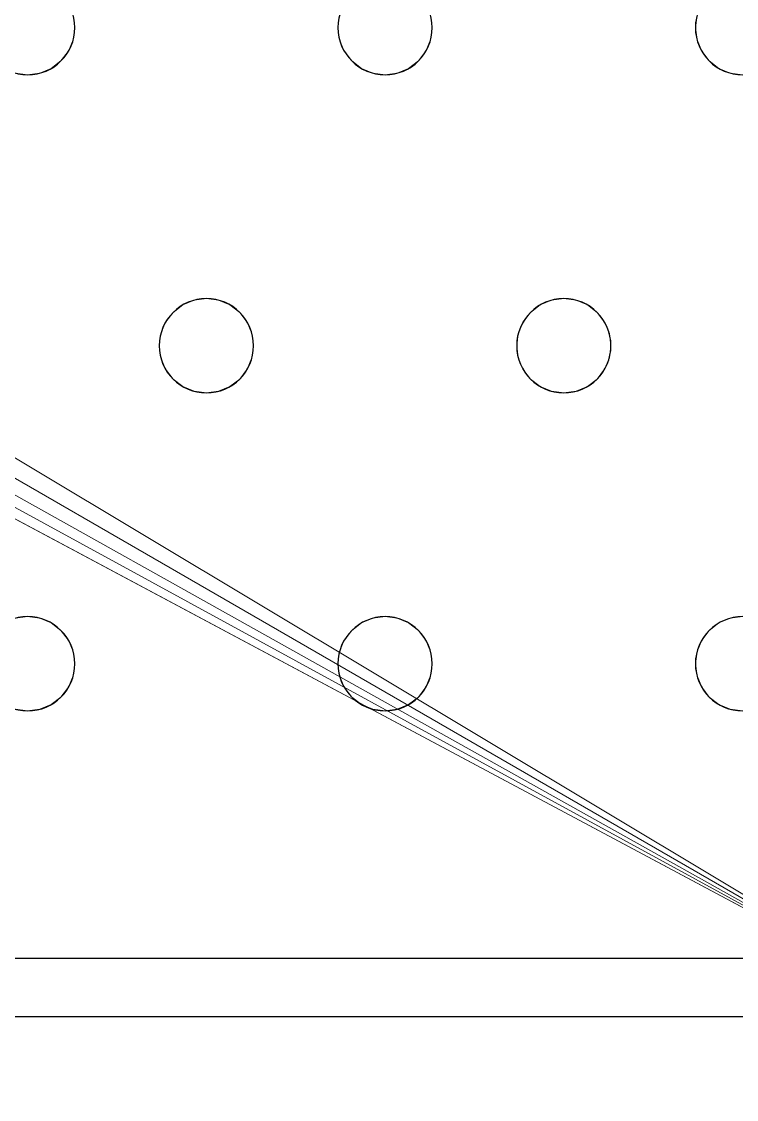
# Model space of a CAD drawing. Header units: millimetres. Extents: x -1 to 1201, y -701 to 1.
# Drawn here: x 998.9 to 1059.6, y -405 to -313.5 of the extents above; entities that cross this region are included whole.
import ezdxf

# ---------------------------------------------------------------- set-up
doc = ezdxf.new("R2010")
doc.units = ezdxf.units.MM
doc.layers.add('IQ_200_3D', color=1, linetype='Continuous')
doc.layers.add('IQ_204_2D', color=7, linetype='Continuous')

msp = doc.modelspace()

# ---------------------------------------------------------------- linework, layer by layer
at = {"layer": 'IQ_200_3D', "lineweight": 18}
for points, invisible_edges in [([(1003.315, -312.965, 890), (1003.451, -314, 890), (1025.921, -312.965, 890), (1026.32, -312, 890)], 10), ([(1056.254, -312.965, 888), (1033.784, -314, 888), (1033.648, -312.965, 888), (1056.653, -312, 888)], 5), ([(1003.451, -314, 890), (1003.315, -315.035, 890), (1025.784, -314, 890), (1025.921, -312.965, 890)], 10), ([(1025.784, -314, 888), (1003.315, -315.035, 888), (1003.451, -314, 888), (1025.921, -312.965, 888)], 5), ([(1025.921, -312.965, 888), (1003.451, -314, 888), (1003.315, -312.965, 888)], 13), ([(1003.451, -314, 890), (1003.315, -312.965, 890), (1003.315, -312.965, 888), (1003.451, -314, 888)], 2), ([(1025.921, -312.965, 890), (1025.784, -314, 890), (1025.784, -314, 888), (1025.921, -312.965, 888)], 8), ([(1056.254, -312.965, 890), (1033.648, -312.965, 890), (1033.784, -314, 890), (1056.118, -314, 890)], 5), ([(1056.118, -314, 888), (1033.648, -315.035, 888), (1033.784, -314, 888), (1056.254, -312.965, 888)], 5), ([(1033.784, -314, 890), (1033.648, -312.965, 890), (1033.648, -312.965, 888), (1033.784, -314, 888)], 2), ([(1056.254, -312.965, 890), (1056.118, -314, 890), (1056.118, -314, 888), (1056.254, -312.965, 888)], 8), ([(1003.315, -315.035, 890), (1002.915, -316, 890), (1025.921, -315.035, 890), (1025.784, -314, 890)], 10), ([(1025.921, -315.035, 888), (1002.915, -316, 888), (1003.315, -315.035, 888), (1025.784, -314, 888)], 5), ([(1003.315, -315.035, 890), (1003.451, -314, 890), (1003.451, -314, 888), (1003.315, -315.035, 888)], 8), ([(1025.784, -314, 890), (1025.921, -315.035, 890), (1025.921, -315.035, 888), (1025.784, -314, 888)], 2), ([(1056.118, -314, 890), (1033.784, -314, 890), (1033.648, -315.035, 890), (1056.254, -315.035, 890)], 5), ([(1056.118, -314, 888), (1056.254, -315.035, 888), (1033.648, -315.035, 888)], 14), ([(1033.648, -315.035, 890), (1033.784, -314, 890), (1033.784, -314, 888), (1033.648, -315.035, 888)], 8), ([(1056.118, -314, 890), (1056.254, -315.035, 890), (1056.254, -315.035, 888), (1056.118, -314, 888)], 2), ([(1025.921, -315.035, 890), (1002.915, -316, 890), (1026.32, -316, 890)], 3), ([(1025.921, -315.035, 888), (1026.32, -316, 888), (1002.915, -316, 888)], 14), ([(1002.915, -316, 890), (1003.315, -315.035, 890), (1003.315, -315.035, 888), (1002.915, -316, 888)], 10), ([(1025.921, -315.035, 890), (1026.32, -316, 890), (1026.32, -316, 888), (1025.921, -315.035, 888)], 10), ([(1056.254, -315.035, 890), (1033.648, -315.035, 890), (1033.248, -316, 890), (1056.653, -316, 890)], 5), ([(1033.248, -316, 888), (1033.648, -315.035, 888), (1056.254, -315.035, 888), (1056.653, -316, 888)], 10), ([(1033.248, -316, 890), (1033.648, -315.035, 890), (1033.648, -315.035, 888), (1033.248, -316, 888)], 10), ([(1056.254, -315.035, 890), (1056.653, -316, 890), (1056.653, -316, 888), (1056.254, -315.035, 888)], 10), ([(1014.618, -337, 890), (1026.32, -316, 890), (1002.915, -316, 890), (1002.279, -316.828, 890)], 11), ([(1002.915, -316, 888), (1026.32, -316, 888), (1014.618, -337, 888), (1002.279, -316.828, 888)], 7), ([(1002.279, -316.828, 890), (1002.915, -316, 890), (1002.915, -316, 888), (1002.279, -316.828, 888)], 10), ([(1014.618, -337, 890), (1026.956, -316.828, 890), (1026.32, -316, 890)], 13), ([(1026.956, -316.828, 888), (1015.653, -337.136, 888), (1014.618, -337, 888), (1026.32, -316, 888)], 5), ([(1026.32, -316, 890), (1026.956, -316.828, 890), (1026.956, -316.828, 888), (1026.32, -316, 888)], 10), ([(1033.248, -316, 890), (1032.613, -316.828, 890), (1044.951, -337, 890), (1056.653, -316, 890)], 14), ([(1032.613, -316.828, 888), (1033.248, -316, 888), (1044.951, -337, 888), (1043.916, -337.136, 888)], 10), ([(1032.613, -316.828, 890), (1033.248, -316, 890), (1033.248, -316, 888), (1032.613, -316.828, 888)], 10), ([(1033.248, -316, 888), (1056.653, -316, 888), (1044.951, -337, 888)], 15), ([(1057.289, -316.828, 890), (1056.653, -316, 890), (1044.951, -337, 890)], 14), ([(1057.289, -316.828, 888), (1045.986, -337.136, 888), (1044.951, -337, 888), (1056.653, -316, 888)], 5), ([(1056.653, -316, 890), (1057.289, -316.828, 890), (1057.289, -316.828, 888), (1056.653, -316, 888)], 10), ([(1001.451, -317.464, 890), (1000.486, -317.864, 890), (1012.618, -337.536, 890), (1013.582, -337.136, 890)], 10), ([(1012.618, -337.536, 888), (1011.789, -338.172, 888), (1000.486, -317.864, 888), (1001.451, -317.464, 888)], 10), ([(1000.486, -317.864, 890), (1001.451, -317.464, 890), (1001.451, -317.464, 888), (1000.486, -317.864, 888)], 10), ([(1002.279, -316.828, 890), (1001.451, -317.464, 890), (1013.582, -337.136, 890), (1014.618, -337, 890)], 10), ([(1002.279, -316.828, 888), (1014.618, -337, 888), (1013.582, -337.136, 888), (1001.451, -317.464, 888)], 5), ([(1001.451, -317.464, 890), (1002.279, -316.828, 890), (1002.279, -316.828, 888), (1001.451, -317.464, 888)], 10), ([(1013.582, -337.136, 888), (1012.618, -337.536, 888), (1001.451, -317.464, 888)], 14), ([(1015.653, -337.136, 890), (1027.784, -317.464, 890), (1026.956, -316.828, 890), (1014.618, -337, 890)], 5), ([(1027.784, -317.464, 888), (1016.618, -337.536, 888), (1015.653, -337.136, 888), (1026.956, -316.828, 888)], 5), ([(1016.618, -337.536, 890), (1027.784, -317.464, 890), (1015.653, -337.136, 890)], 3), ([(1028.749, -317.864, 890), (1027.784, -317.464, 890), (1016.618, -337.536, 890), (1017.446, -338.172, 890)], 10), ([(1028.749, -317.864, 888), (1017.446, -338.172, 888), (1016.618, -337.536, 888), (1027.784, -317.464, 888)], 5), ([(1026.956, -316.828, 890), (1027.784, -317.464, 890), (1027.784, -317.464, 888), (1026.956, -316.828, 888)], 10), ([(1027.784, -317.464, 890), (1028.749, -317.864, 890), (1028.749, -317.864, 888), (1027.784, -317.464, 888)], 10), ([(1031.784, -317.464, 890), (1030.819, -317.864, 890), (1042.951, -337.536, 890), (1043.916, -337.136, 890)], 10), ([(1030.819, -317.864, 888), (1031.784, -317.464, 888), (1042.951, -337.536, 888), (1042.123, -338.172, 888)], 10), ([(1030.819, -317.864, 890), (1031.784, -317.464, 890), (1031.784, -317.464, 888), (1030.819, -317.864, 888)], 10), ([(1032.613, -316.828, 890), (1031.784, -317.464, 890), (1043.916, -337.136, 890), (1044.951, -337, 890)], 10), ([(1031.784, -317.464, 888), (1032.613, -316.828, 888), (1043.916, -337.136, 888), (1042.951, -337.536, 888)], 10), ([(1031.784, -317.464, 890), (1032.613, -316.828, 890), (1032.613, -316.828, 888), (1031.784, -317.464, 888)], 10), ([(1045.986, -337.136, 890), (1058.118, -317.464, 890), (1057.289, -316.828, 890), (1044.951, -337, 890)], 5), ([(1058.118, -317.464, 888), (1045.986, -337.136, 888), (1057.289, -316.828, 888)], 3), ([(1058.118, -317.464, 890), (1045.986, -337.136, 890), (1046.951, -337.536, 890)], 13), ([(1046.951, -337.536, 888), (1045.986, -337.136, 888), (1058.118, -317.464, 888), (1059.082, -317.864, 888)], 10), ([(1059.082, -317.864, 890), (1058.118, -317.464, 890), (1046.951, -337.536, 890), (1047.779, -338.172, 890)], 10), ([(1057.289, -316.828, 890), (1058.118, -317.464, 890), (1058.118, -317.464, 888), (1057.289, -316.828, 888)], 10), ([(1058.118, -317.464, 890), (1059.082, -317.864, 890), (1059.082, -317.864, 888), (1058.118, -317.464, 888)], 10), ([(987.113, -338.172, 890), (999.451, -318, 890), (998.416, -317.864, 890), (986.284, -337.536, 890)], 5), ([(987.113, -338.172, 888), (986.284, -337.536, 888), (998.416, -317.864, 888), (999.451, -318, 888)], 10), ([(987.748, -339, 890), (1011.153, -339, 890), (999.451, -318, 890), (987.113, -338.172, 890)], 7), ([(999.451, -318, 888), (1011.153, -339, 888), (987.748, -339, 888), (987.113, -338.172, 888)], 11), ([(999.451, -318, 888), (998.416, -317.864, 888), (998.416, -317.864, 890), (999.451, -318, 890)], 10), ([(1000.486, -317.864, 890), (999.451, -318, 890), (1011.789, -338.172, 890), (1012.618, -337.536, 890)], 10), ([(1011.789, -338.172, 888), (1011.153, -339, 888), (999.451, -318, 888), (1000.486, -317.864, 888)], 10), ([(1000.486, -317.864, 888), (999.451, -318, 888), (999.451, -318, 890), (1000.486, -317.864, 890)], 10), ([(1011.789, -338.172, 890), (999.451, -318, 890), (1011.153, -339, 890)], 3), ([(1017.446, -338.172, 890), (1018.082, -339, 890), (1029.784, -318, 890), (1028.749, -317.864, 890)], 10), ([(1029.784, -318, 888), (1018.082, -339, 888), (1017.446, -338.172, 888), (1028.749, -317.864, 888)], 5), ([(1041.487, -339, 890), (1029.784, -318, 890), (1018.082, -339, 890), (1018.481, -339.965, 890)], 11), ([(1018.082, -339, 888), (1029.784, -318, 888), (1041.487, -339, 888), (1018.481, -339.965, 888)], 7), ([(1029.784, -318, 888), (1028.749, -317.864, 888), (1028.749, -317.864, 890), (1029.784, -318, 890)], 10), ([(1042.123, -338.172, 890), (1030.819, -317.864, 890), (1029.784, -318, 890), (1041.487, -339, 890)], 5), ([(1029.784, -318, 888), (1030.819, -317.864, 888), (1042.123, -338.172, 888), (1041.487, -339, 888)], 10), ([(1030.819, -317.864, 888), (1029.784, -318, 888), (1029.784, -318, 890), (1030.819, -317.864, 890)], 10), ([(1042.951, -337.536, 890), (1030.819, -317.864, 890), (1042.123, -338.172, 890)], 3), ([(1059.082, -317.864, 888), (1060.118, -318, 888), (1047.779, -338.172, 888), (1046.951, -337.536, 888)], 10), ([(1060.118, -318, 890), (1059.082, -317.864, 890), (1047.779, -338.172, 890), (1048.415, -339, 890)], 10), ([(1047.779, -338.172, 888), (1060.118, -318, 888), (1048.415, -339, 888)], 3), ([(1048.415, -339, 890), (1048.815, -339.965, 890), (1071.82, -339, 890), (1060.118, -318, 890)], 14), ([(1071.82, -339, 888), (1048.815, -339.965, 888), (1048.415, -339, 888), (1060.118, -318, 888)], 13), ([(1060.118, -318, 888), (1059.082, -317.864, 888), (1059.082, -317.864, 890), (1060.118, -318, 890)], 10), ([(1012.618, -337.536, 890), (1011.789, -338.172, 890), (1011.789, -338.172, 888), (1012.618, -337.536, 888)], 10), ([(1013.582, -337.136, 890), (1012.618, -337.536, 890), (1012.618, -337.536, 888), (1013.582, -337.136, 888)], 10), ([(1013.582, -337.136, 888), (1014.618, -337, 888), (1014.618, -337, 890), (1013.582, -337.136, 890)], 10), ([(1014.618, -337, 888), (1015.653, -337.136, 888), (1015.653, -337.136, 890), (1014.618, -337, 890)], 10), ([(1016.618, -337.536, 890), (1015.653, -337.136, 890), (1015.653, -337.136, 888), (1016.618, -337.536, 888)], 10), ([(1017.446, -338.172, 890), (1016.618, -337.536, 890), (1016.618, -337.536, 888), (1017.446, -338.172, 888)], 10), ([(1042.951, -337.536, 890), (1042.123, -338.172, 890), (1042.123, -338.172, 888), (1042.951, -337.536, 888)], 10), ([(1043.916, -337.136, 890), (1042.951, -337.536, 890), (1042.951, -337.536, 888), (1043.916, -337.136, 888)], 10), ([(1043.916, -337.136, 888), (1044.951, -337, 888), (1044.951, -337, 890), (1043.916, -337.136, 890)], 10), ([(1044.951, -337, 888), (1045.986, -337.136, 888), (1045.986, -337.136, 890), (1044.951, -337, 890)], 10), ([(1046.951, -337.536, 890), (1045.986, -337.136, 890), (1045.986, -337.136, 888), (1046.951, -337.536, 888)], 10), ([(1047.779, -338.172, 890), (1046.951, -337.536, 890), (1046.951, -337.536, 888), (1047.779, -338.172, 888)], 10), ([(1011.789, -338.172, 890), (1011.153, -339, 890), (1011.153, -339, 888), (1011.789, -338.172, 888)], 10), ([(1018.082, -339, 890), (1017.446, -338.172, 890), (1017.446, -338.172, 888), (1018.082, -339, 888)], 10), ([(1042.123, -338.172, 890), (1041.487, -339, 890), (1041.487, -339, 888), (1042.123, -338.172, 888)], 10), ([(1048.415, -339, 890), (1047.779, -338.172, 890), (1047.779, -338.172, 888), (1048.415, -339, 888)], 10), ([(988.148, -339.965, 890), (1010.754, -339.965, 890), (1011.153, -339, 890), (987.748, -339, 890)], 5), ([(1011.153, -339, 888), (988.148, -339.965, 888), (987.748, -339, 888)], 13), ([(988.148, -339.965, 888), (1011.153, -339, 888), (1010.754, -339.965, 888), (988.284, -341, 888)], 5), ([(1011.153, -339, 890), (1010.754, -339.965, 890), (1010.754, -339.965, 888), (1011.153, -339, 888)], 10), ([(1018.481, -339.965, 890), (1018.082, -339, 890), (1018.082, -339, 888), (1018.481, -339.965, 888)], 10), ([(1018.481, -339.965, 890), (1018.618, -341, 890), (1041.087, -339.965, 890), (1041.487, -339, 890)], 10), ([(1018.481, -339.965, 888), (1041.487, -339, 888), (1041.087, -339.965, 888)], 13), ([(1041.487, -339, 890), (1041.087, -339.965, 890), (1041.087, -339.965, 888), (1041.487, -339, 888)], 10), ([(1048.815, -339.965, 890), (1048.415, -339, 890), (1048.415, -339, 888), (1048.815, -339.965, 888)], 10), ([(1071.421, -339.965, 890), (1071.82, -339, 890), (1048.815, -339.965, 890)], 14), ([(1048.815, -339.965, 888), (1071.82, -339, 888), (1071.421, -339.965, 888), (1048.951, -341, 888)], 5), ([(988.284, -341, 890), (988.148, -342.035, 890), (1010.618, -341, 890), (1010.754, -339.965, 890)], 10), ([(988.284, -341, 890), (1010.754, -339.965, 890), (988.148, -339.965, 890)], 3), ([(988.284, -341, 888), (1010.754, -339.965, 888), (1010.618, -341, 888), (988.148, -342.035, 888)], 5), ([(1010.754, -339.965, 890), (1010.618, -341, 890), (1010.618, -341, 888), (1010.754, -339.965, 888)], 8), ([(1018.618, -341, 890), (1018.481, -342.035, 890), (1040.951, -341, 890), (1041.087, -339.965, 890)], 10), ([(1041.087, -339.965, 888), (1040.951, -341, 888), (1018.618, -341, 888), (1018.481, -339.965, 888)], 10), ([(1018.618, -341, 890), (1018.481, -339.965, 890), (1018.481, -339.965, 888), (1018.618, -341, 888)], 2), ([(1041.087, -339.965, 890), (1040.951, -341, 890), (1040.951, -341, 888), (1041.087, -339.965, 888)], 8), ([(1048.951, -341, 890), (1071.284, -341, 890), (1071.421, -339.965, 890), (1048.815, -339.965, 890)], 5), ([(1071.284, -341, 888), (1048.815, -342.035, 888), (1048.951, -341, 888), (1071.421, -339.965, 888)], 5), ([(1048.951, -341, 890), (1048.815, -339.965, 890), (1048.815, -339.965, 888), (1048.951, -341, 888)], 2), ([(988.148, -342.035, 890), (987.748, -343, 890), (1010.754, -342.035, 890), (1010.618, -341, 890)], 10), ([(1010.754, -342.035, 888), (987.748, -343, 888), (988.148, -342.035, 888), (1010.618, -341, 888)], 5), ([(1010.618, -341, 890), (1010.754, -342.035, 890), (1010.754, -342.035, 888), (1010.618, -341, 888)], 2), ([(1041.087, -342.035, 888), (1018.082, -343, 888), (1018.481, -342.035, 888), (1040.951, -341, 888)], 5), ([(1040.951, -341, 890), (1018.481, -342.035, 890), (1041.087, -342.035, 890)], 3), ([(1018.481, -342.035, 888), (1018.618, -341, 888), (1040.951, -341, 888)], 14), ([(1018.481, -342.035, 890), (1018.618, -341, 890), (1018.618, -341, 888), (1018.481, -342.035, 888)], 8), ([(1040.951, -341, 890), (1041.087, -342.035, 890), (1041.087, -342.035, 888), (1040.951, -341, 888)], 2), ([(1048.815, -342.035, 890), (1048.415, -343, 890), (1071.421, -342.035, 890), (1071.284, -341, 890)], 10), ([(1071.421, -342.035, 888), (1048.415, -343, 888), (1048.815, -342.035, 888), (1071.284, -341, 888)], 5), ([(1071.284, -341, 890), (1048.951, -341, 890), (1048.815, -342.035, 890)], 13), ([(1048.815, -342.035, 890), (1048.951, -341, 890), (1048.951, -341, 888), (1048.815, -342.035, 888)], 8), ([(987.748, -343, 890), (999.451, -364, 890), (1011.153, -343, 890), (1010.754, -342.035, 890)], 11), ([(1011.153, -343, 888), (999.451, -364, 888), (987.748, -343, 888), (1010.754, -342.035, 888)], 7), ([(1010.754, -342.035, 890), (1011.153, -343, 890), (1011.153, -343, 888), (1010.754, -342.035, 888)], 10), ([(1041.087, -342.035, 890), (1018.481, -342.035, 890), (1018.082, -343, 890), (1041.487, -343, 890)], 5), ([(1041.487, -343, 888), (1018.082, -343, 888), (1041.087, -342.035, 888)], 3), ([(1018.082, -343, 890), (1018.481, -342.035, 890), (1018.481, -342.035, 888), (1018.082, -343, 888)], 10), ([(1041.087, -342.035, 890), (1041.487, -343, 890), (1041.487, -343, 888), (1041.087, -342.035, 888)], 10), ([(1071.82, -343, 890), (1071.421, -342.035, 890), (1048.415, -343, 890), (1060.118, -364, 890)], 14), ([(1048.415, -343, 888), (1071.421, -342.035, 888), (1071.82, -343, 888), (1060.118, -364, 888)], 13), ([(1048.415, -343, 890), (1048.815, -342.035, 890), (1048.815, -342.035, 888), (1048.415, -343, 888)], 10), ([(999.451, -364, 890), (987.748, -343, 890), (987.113, -343.828, 890), (998.416, -364.136, 890)], 5), ([(999.451, -364, 888), (998.416, -364.136, 888), (987.113, -343.828, 888), (987.748, -343, 888)], 10), ([(1011.153, -343, 890), (999.451, -364, 890), (1011.789, -343.828, 890)], 3), ([(1011.153, -343, 888), (1011.789, -343.828, 888), (999.451, -364, 888)], 14), ([(1011.153, -343, 890), (1011.789, -343.828, 890), (1011.789, -343.828, 888), (1011.153, -343, 888)], 10), ([(1029.784, -364, 890), (1018.082, -343, 890), (1017.446, -343.828, 890), (1028.749, -364.136, 890)], 5), ([(1029.784, -364, 888), (1017.446, -343.828, 888), (1018.082, -343, 888), (1041.487, -343, 888)], 13), ([(1017.446, -343.828, 890), (1018.082, -343, 890), (1018.082, -343, 888), (1017.446, -343.828, 888)], 10), ([(1041.487, -343, 890), (1018.082, -343, 890), (1029.784, -364, 890), (1042.123, -343.828, 890)], 7), ([(1041.487, -343, 888), (1042.123, -343.828, 888), (1029.784, -364, 888)], 14), ([(1041.487, -343, 890), (1042.123, -343.828, 890), (1042.123, -343.828, 888), (1041.487, -343, 888)], 10), ([(1047.779, -343.828, 890), (1060.118, -364, 890), (1048.415, -343, 890)], 3), ([(1060.118, -364, 888), (1059.082, -364.136, 888), (1047.779, -343.828, 888), (1048.415, -343, 888)], 10), ([(1047.779, -343.828, 890), (1048.415, -343, 890), (1048.415, -343, 888), (1047.779, -343.828, 888)], 10), ([(1000.486, -364.136, 890), (1012.618, -344.464, 890), (1011.789, -343.828, 890), (999.451, -364, 890)], 5), ([(1000.486, -364.136, 888), (999.451, -364, 888), (1011.789, -343.828, 888), (1012.618, -344.464, 888)], 10), ([(1011.789, -343.828, 890), (1012.618, -344.464, 890), (1012.618, -344.464, 888), (1011.789, -343.828, 888)], 10), ([(1028.749, -364.136, 890), (1017.446, -343.828, 890), (1016.618, -344.464, 890), (1027.784, -364.536, 890)], 5), ([(1017.446, -343.828, 888), (1029.784, -364, 888), (1028.749, -364.136, 888), (1016.618, -344.464, 888)], 5), ([(1016.618, -344.464, 890), (1017.446, -343.828, 890), (1017.446, -343.828, 888), (1016.618, -344.464, 888)], 10), ([(1030.819, -364.136, 890), (1042.951, -344.464, 890), (1042.123, -343.828, 890), (1029.784, -364, 890)], 5), ([(1030.819, -364.136, 888), (1029.784, -364, 888), (1042.123, -343.828, 888), (1042.951, -344.464, 888)], 10), ([(1042.123, -343.828, 890), (1042.951, -344.464, 890), (1042.951, -344.464, 888), (1042.123, -343.828, 888)], 10), ([(1047.779, -343.828, 890), (1046.951, -344.464, 890), (1059.082, -364.136, 890), (1060.118, -364, 890)], 10), ([(1059.082, -364.136, 888), (1046.951, -344.464, 888), (1047.779, -343.828, 888)], 13), ([(1046.951, -344.464, 890), (1047.779, -343.828, 890), (1047.779, -343.828, 888), (1046.951, -344.464, 888)], 10), ([(1001.451, -364.536, 890), (1013.582, -344.864, 890), (1012.618, -344.464, 890), (1000.486, -364.136, 890)], 5), ([(1001.451, -364.536, 888), (1000.486, -364.136, 888), (1012.618, -344.464, 888)], 14), ([(1013.582, -344.864, 888), (1002.279, -365.172, 888), (1001.451, -364.536, 888), (1012.618, -344.464, 888)], 5), ([(1002.279, -365.172, 890), (1014.618, -345, 890), (1013.582, -344.864, 890), (1001.451, -364.536, 890)], 5), ([(1002.279, -365.172, 888), (1013.582, -344.864, 888), (1014.618, -345, 888)], 13), ([(1012.618, -344.464, 890), (1013.582, -344.864, 890), (1013.582, -344.864, 888), (1012.618, -344.464, 888)], 10), ([(1014.618, -345, 888), (1013.582, -344.864, 888), (1013.582, -344.864, 890), (1014.618, -345, 890)], 10), ([(1026.956, -365.172, 890), (1015.653, -344.864, 890), (1014.618, -345, 890), (1026.32, -366, 890)], 5), ([(1014.618, -345, 888), (1015.653, -344.864, 888), (1026.956, -365.172, 888), (1026.32, -366, 888)], 10), ([(1015.653, -344.864, 888), (1014.618, -345, 888), (1014.618, -345, 890), (1015.653, -344.864, 890)], 10), ([(1027.784, -364.536, 890), (1016.618, -344.464, 890), (1015.653, -344.864, 890), (1026.956, -365.172, 890)], 5), ([(1016.618, -344.464, 888), (1028.749, -364.136, 888), (1027.784, -364.536, 888), (1015.653, -344.864, 888)], 5), ([(1015.653, -344.864, 890), (1016.618, -344.464, 890), (1016.618, -344.464, 888), (1015.653, -344.864, 888)], 10), ([(1015.653, -344.864, 888), (1027.784, -364.536, 888), (1026.956, -365.172, 888)], 13), ([(1042.951, -344.464, 890), (1030.819, -364.136, 890), (1031.784, -364.536, 890)], 13), ([(1031.784, -364.536, 888), (1030.819, -364.136, 888), (1042.951, -344.464, 888), (1043.916, -344.864, 888)], 10), ([(1043.916, -344.864, 890), (1042.951, -344.464, 890), (1031.784, -364.536, 890), (1032.613, -365.172, 890)], 10), ([(1032.613, -365.172, 888), (1031.784, -364.536, 888), (1043.916, -344.864, 888), (1044.951, -345, 888)], 10), ([(1044.951, -345, 890), (1043.916, -344.864, 890), (1032.613, -365.172, 890), (1033.248, -366, 890)], 10), ([(1042.951, -344.464, 890), (1043.916, -344.864, 890), (1043.916, -344.864, 888), (1042.951, -344.464, 888)], 10), ([(1044.951, -345, 888), (1043.916, -344.864, 888), (1043.916, -344.864, 890), (1044.951, -345, 890)], 10), ([(1057.289, -365.172, 890), (1045.986, -344.864, 890), (1044.951, -345, 890), (1056.653, -366, 890)], 5), ([(1057.289, -365.172, 888), (1044.951, -345, 888), (1045.986, -344.864, 888), (1058.118, -364.536, 888)], 5), ([(1045.986, -344.864, 888), (1044.951, -345, 888), (1044.951, -345, 890), (1045.986, -344.864, 890)], 10), ([(1058.118, -364.536, 890), (1059.082, -364.136, 890), (1046.951, -344.464, 890), (1045.986, -344.864, 890)], 10), ([(1058.118, -364.536, 888), (1045.986, -344.864, 888), (1046.951, -344.464, 888), (1059.082, -364.136, 888)], 5), ([(1045.986, -344.864, 890), (1046.951, -344.464, 890), (1046.951, -344.464, 888), (1045.986, -344.864, 888)], 10), ([(1045.986, -344.864, 890), (1057.289, -365.172, 890), (1058.118, -364.536, 890)], 13), ([(1014.618, -345, 890), (1002.279, -365.172, 890), (1002.915, -366, 890), (1026.32, -366, 890)], 13), ([(1002.915, -366, 888), (1002.279, -365.172, 888), (1014.618, -345, 888), (1026.32, -366, 888)], 14), ([(1033.248, -366, 888), (1032.613, -365.172, 888), (1044.951, -345, 888)], 14), ([(1056.653, -366, 890), (1044.951, -345, 890), (1033.248, -366, 890), (1033.648, -366.965, 890)], 11), ([(1056.653, -366, 888), (1033.648, -366.965, 888), (1033.248, -366, 888), (1044.951, -345, 888)], 13), ([(1044.951, -345, 888), (1057.289, -365.172, 888), (1056.653, -366, 888)], 13), ([(998.416, -364.136, 888), (999.451, -364, 888), (999.451, -364, 890), (998.416, -364.136, 890)], 10), ([(999.451, -364, 888), (1000.486, -364.136, 888), (1000.486, -364.136, 890), (999.451, -364, 890)], 10), ([(1001.451, -364.536, 890), (1000.486, -364.136, 890), (1000.486, -364.136, 888), (1001.451, -364.536, 888)], 10), ([(1028.749, -364.136, 890), (1027.784, -364.536, 890), (1027.784, -364.536, 888), (1028.749, -364.136, 888)], 10), ([(1028.749, -364.136, 888), (1029.784, -364, 888), (1029.784, -364, 890), (1028.749, -364.136, 890)], 10), ([(1029.784, -364, 888), (1030.819, -364.136, 888), (1030.819, -364.136, 890), (1029.784, -364, 890)], 10), ([(1031.784, -364.536, 890), (1030.819, -364.136, 890), (1030.819, -364.136, 888), (1031.784, -364.536, 888)], 10), ([(1059.082, -364.136, 890), (1058.118, -364.536, 890), (1058.118, -364.536, 888), (1059.082, -364.136, 888)], 10), ([(1059.082, -364.136, 888), (1060.118, -364, 888), (1060.118, -364, 890), (1059.082, -364.136, 890)], 10), ([(1002.279, -365.172, 890), (1001.451, -364.536, 890), (1001.451, -364.536, 888), (1002.279, -365.172, 888)], 10), ([(1027.784, -364.536, 890), (1026.956, -365.172, 890), (1026.956, -365.172, 888), (1027.784, -364.536, 888)], 10), ([(1032.613, -365.172, 890), (1031.784, -364.536, 890), (1031.784, -364.536, 888), (1032.613, -365.172, 888)], 10), ([(1058.118, -364.536, 890), (1057.289, -365.172, 890), (1057.289, -365.172, 888), (1058.118, -364.536, 888)], 10), ([(1002.915, -366, 890), (1002.279, -365.172, 890), (1002.279, -365.172, 888), (1002.915, -366, 888)], 10), ([(1026.32, -366, 890), (1002.915, -366, 890), (1003.315, -366.965, 890), (1025.921, -366.965, 890)], 5), ([(1002.915, -366, 888), (1026.32, -366, 888), (1003.315, -366.965, 888)], 3), ([(1003.315, -366.965, 890), (1002.915, -366, 890), (1002.915, -366, 888), (1003.315, -366.965, 888)], 10), ([(1025.921, -366.965, 888), (1003.451, -368, 888), (1003.315, -366.965, 888), (1026.32, -366, 888)], 5), ([(1026.32, -366, 890), (1025.921, -366.965, 890), (1025.921, -366.965, 888), (1026.32, -366, 888)], 10), ([(1026.956, -365.172, 890), (1026.32, -366, 890), (1026.32, -366, 888), (1026.956, -365.172, 888)], 10), ([(1033.248, -366, 890), (1032.613, -365.172, 890), (1032.613, -365.172, 888), (1033.248, -366, 888)], 10), ([(1033.648, -366.965, 890), (1033.248, -366, 890), (1033.248, -366, 888), (1033.648, -366.965, 888)], 10), ([(1033.648, -366.965, 890), (1033.784, -368, 890), (1056.254, -366.965, 890), (1056.653, -366, 890)], 10), ([(1056.254, -366.965, 888), (1033.784, -368, 888), (1033.648, -366.965, 888), (1056.653, -366, 888)], 5), ([(1056.653, -366, 890), (1056.254, -366.965, 890), (1056.254, -366.965, 888), (1056.653, -366, 888)], 10), ([(1057.289, -365.172, 890), (1056.653, -366, 890), (1056.653, -366, 888), (1057.289, -365.172, 888)], 10), ([(1025.921, -366.965, 890), (1003.315, -366.965, 890), (1003.451, -368, 890), (1025.784, -368, 890)], 5), ([(1025.784, -368, 888), (1003.315, -369.035, 888), (1003.451, -368, 888), (1025.921, -366.965, 888)], 5), ([(1003.451, -368, 890), (1003.315, -366.965, 890), (1003.315, -366.965, 888), (1003.451, -368, 888)], 2), ([(1025.921, -366.965, 890), (1025.784, -368, 890), (1025.784, -368, 888), (1025.921, -366.965, 888)], 8), ([(1033.784, -368, 890), (1033.648, -369.035, 890), (1056.118, -368, 890), (1056.254, -366.965, 890)], 10), ([(1056.118, -368, 888), (1033.648, -369.035, 888), (1033.784, -368, 888), (1056.254, -366.965, 888)], 5), ([(1033.784, -368, 890), (1033.648, -366.965, 890), (1033.648, -366.965, 888), (1033.784, -368, 888)], 2), ([(1056.254, -366.965, 890), (1056.118, -368, 890), (1056.118, -368, 888), (1056.254, -366.965, 888)], 8), ([(1003.315, -369.035, 890), (1025.921, -369.035, 890), (1025.784, -368, 890), (1003.451, -368, 890)], 5), ([(1025.921, -369.035, 888), (1003.315, -369.035, 888), (1025.784, -368, 888)], 3), ([(1003.315, -369.035, 890), (1003.451, -368, 890), (1003.451, -368, 888), (1003.315, -369.035, 888)], 8), ([(1025.784, -368, 890), (1025.921, -369.035, 890), (1025.921, -369.035, 888), (1025.784, -368, 888)], 2), ([(1056.254, -369.035, 888), (1033.248, -370, 888), (1033.648, -369.035, 888), (1056.118, -368, 888)], 5), ([(1033.648, -369.035, 890), (1056.254, -369.035, 890), (1056.118, -368, 890)], 13), ([(1033.648, -369.035, 890), (1033.784, -368, 890), (1033.784, -368, 888), (1033.648, -369.035, 888)], 8), ([(1056.118, -368, 890), (1056.254, -369.035, 890), (1056.254, -369.035, 888), (1056.118, -368, 888)], 2), ([(1002.915, -370, 890), (1002.279, -370.828, 890), (1026.32, -370, 890), (1025.921, -369.035, 890)], 10), ([(1025.921, -369.035, 890), (1003.315, -369.035, 890), (1002.915, -370, 890)], 13), ([(1002.915, -370, 888), (1003.315, -369.035, 888), (1025.921, -369.035, 888), (1026.32, -370, 888)], 10), ([(1002.915, -370, 890), (1003.315, -369.035, 890), (1003.315, -369.035, 888), (1002.915, -370, 888)], 10), ([(1025.921, -369.035, 890), (1026.32, -370, 890), (1026.32, -370, 888), (1025.921, -369.035, 888)], 10), ([(1056.254, -369.035, 890), (1033.648, -369.035, 890), (1033.248, -370, 890), (1056.653, -370, 890)], 5), ([(1056.653, -370, 888), (1033.248, -370, 888), (1056.254, -369.035, 888)], 3), ([(1033.248, -370, 890), (1033.648, -369.035, 890), (1033.648, -369.035, 888), (1033.248, -370, 888)], 10), ([(1056.254, -369.035, 890), (1056.653, -370, 890), (1056.653, -370, 888), (1056.254, -369.035, 888)], 10), ([(1002.279, -370.828, 890), (1001.451, -371.464, 890), (1026.956, -370.828, 890), (1026.32, -370, 890)], 10), ([(1002.279, -370.828, 888), (1002.915, -370, 888), (1026.32, -370, 888), (1026.956, -370.828, 888)], 10), ([(1002.279, -370.828, 890), (1002.915, -370, 890), (1002.915, -370, 888), (1002.279, -370.828, 888)], 10), ([(1026.32, -370, 890), (1026.956, -370.828, 890), (1026.956, -370.828, 888), (1026.32, -370, 888)], 10), ([(1056.653, -370, 890), (1033.248, -370, 890), (1032.613, -370.828, 890), (1057.289, -370.828, 890)], 5), ([(1032.613, -370.828, 888), (1033.248, -370, 888), (1056.653, -370, 888), (1057.289, -370.828, 888)], 10), ([(1032.613, -370.828, 890), (1033.248, -370, 890), (1033.248, -370, 888), (1032.613, -370.828, 888)], 10), ([(1056.653, -370, 890), (1057.289, -370.828, 890), (1057.289, -370.828, 888), (1056.653, -370, 888)], 10), ([(1001.451, -371.464, 890), (1000.486, -371.864, 890), (1027.784, -371.464, 890), (1026.956, -370.828, 890)], 10), ([(1027.784, -371.464, 890), (1000.486, -371.864, 890), (1028.749, -371.864, 890)], 3), ([(1000.486, -371.864, 888), (1001.451, -371.464, 888), (1027.784, -371.464, 888), (1028.749, -371.864, 888)], 10), ([(1000.486, -371.864, 890), (1001.451, -371.464, 890), (1001.451, -371.464, 888), (1000.486, -371.864, 888)], 10), ([(1001.451, -371.464, 888), (1002.279, -370.828, 888), (1026.956, -370.828, 888), (1027.784, -371.464, 888)], 10), ([(1001.451, -371.464, 890), (1002.279, -370.828, 890), (1002.279, -370.828, 888), (1001.451, -371.464, 888)], 10), ([(1026.956, -370.828, 890), (1027.784, -371.464, 890), (1027.784, -371.464, 888), (1026.956, -370.828, 888)], 10), ([(1027.784, -371.464, 890), (1028.749, -371.864, 890), (1028.749, -371.864, 888), (1027.784, -371.464, 888)], 10), ([(1031.784, -371.464, 890), (1030.819, -371.864, 890), (1075.551, -393, 890), (1058.118, -371.464, 890)], 14), ([(1075.551, -393, 888), (1030.819, -371.864, 888), (1031.784, -371.464, 888), (1058.118, -371.464, 888)], 13), ([(1030.819, -371.864, 890), (1031.784, -371.464, 890), (1031.784, -371.464, 888), (1030.819, -371.864, 888)], 10), ([(1057.289, -370.828, 890), (1032.613, -370.828, 890), (1031.784, -371.464, 890), (1058.118, -371.464, 890)], 5), ([(1031.784, -371.464, 888), (1032.613, -370.828, 888), (1057.289, -370.828, 888), (1058.118, -371.464, 888)], 10), ([(1031.784, -371.464, 890), (1032.613, -370.828, 890), (1032.613, -370.828, 888), (1031.784, -371.464, 888)], 10), ([(1057.289, -370.828, 890), (1058.118, -371.464, 890), (1058.118, -371.464, 888), (1057.289, -370.828, 888)], 10), ([(1058.118, -371.464, 890), (1075.551, -393, 890), (1059.082, -371.864, 890)], 3), ([(1058.118, -371.464, 888), (1059.082, -371.864, 888), (1075.551, -393, 888)], 14), ([(1058.118, -371.464, 890), (1059.082, -371.864, 890), (1059.082, -371.864, 888), (1058.118, -371.464, 888)], 10), ([(847.784, -372, 890), (817.451, -372, 890), (610.251, -393, 890), (1075.551, -393, 890)], 11), ([(1075.551, -393, 888), (610.251, -393, 888), (847.784, -372, 888), (878.118, -372, 888)], 14), ([(878.118, -372, 890), (847.784, -372, 890), (1075.551, -393, 890)], 15), ([(908.451, -372, 890), (878.118, -372, 890), (1075.551, -393, 890), (938.784, -372, 890)], 15), ([(1075.551, -393, 888), (878.118, -372, 888), (908.451, -372, 888), (938.784, -372, 888)], 15), ([(969.118, -372, 890), (938.784, -372, 890), (1075.551, -393, 890), (999.451, -372, 890)], 15), ([(1075.551, -393, 888), (938.784, -372, 888), (969.118, -372, 888), (999.451, -372, 888)], 15), ([(998.416, -371.864, 890), (970.153, -371.864, 890), (969.118, -372, 890), (999.451, -372, 890)], 5), ([(969.118, -372, 888), (970.153, -371.864, 888), (998.416, -371.864, 888), (999.451, -372, 888)], 10), ([(999.451, -372, 888), (998.416, -371.864, 888), (998.416, -371.864, 890), (999.451, -372, 890)], 10), ([(1075.551, -393, 890), (1000.486, -371.864, 890), (999.451, -372, 890)], 13), ([(1075.551, -393, 888), (999.451, -372, 888), (1000.486, -371.864, 888), (1028.749, -371.864, 888)], 13), ([(1000.486, -371.864, 888), (999.451, -372, 888), (999.451, -372, 890), (1000.486, -371.864, 890)], 10), ([(1028.749, -371.864, 890), (1000.486, -371.864, 890), (1075.551, -393, 890), (1029.784, -372, 890)], 7), ([(1075.551, -393, 888), (1028.749, -371.864, 888), (1029.784, -372, 888)], 13), ([(1029.784, -372, 888), (1028.749, -371.864, 888), (1028.749, -371.864, 890), (1029.784, -372, 890)], 10), ([(1029.784, -372, 890), (1075.551, -393, 890), (1030.819, -371.864, 890)], 3), ([(1029.784, -372, 888), (1030.819, -371.864, 888), (1075.551, -393, 888)], 14), ([(1030.819, -371.864, 888), (1029.784, -372, 888), (1029.784, -372, 890), (1030.819, -371.864, 890)], 10), ([(1060.118, -372, 890), (1059.082, -371.864, 890), (1075.551, -393, 890)], 14), ([(1059.082, -371.864, 888), (1060.118, -372, 888), (1075.551, -393, 888)], 14), ([(1060.118, -372, 888), (1059.082, -371.864, 888), (1059.082, -371.864, 890), (1060.118, -372, 890)], 10)]:
    msp.add_3dface(points, dxfattribs=dict(at, invisible_edges=invisible_edges))
msp.add_3dface([(610.251, -393, 890), (610.251, -393, 888), (1075.551, -393, 888), (1075.551, -393, 890)], dxfattribs=at)
at = {"layer": 'IQ_204_2D'}
for p, q in [((610.251, -393), (1075.551, -393)), ((1077.5, -397.966), (122.5, -397.966))]:
    msp.add_line(p, q, dxfattribs=at)
for centre, start, end in [((999.451, -314), 360, 180), ((1029.784, -314), 0, 180), ((1060.118, -314), 360, 180), ((999.451, -314), 180, 360), ((1029.784, -314), 180, 360), ((1060.118, -314), 180, 360), ((1014.618, -341), 0, 180), ((1044.951, -341), 360, 180), ((1014.618, -341), 180, 360), ((1044.951, -341), 180, 360), ((999.451, -368), 360, 180), ((1029.784, -368), 0, 180), ((1060.118, -368), 360, 180), ((999.451, -368), 180, 360), ((1029.784, -368), 180, 360), ((1060.118, -368), 180, 360)]:
    msp.add_arc(centre, 4, start, end, dxfattribs=at)

# ---------------------------------------------------------------- meshes
at = {"layer": 'IQ_200_3D', "lineweight": 18}
mesh = msp.add_polyface(dxfattribs=at)
corners = [(1200, 0, 850), (1200, -700, 850), (0, -700, 850), (0, 0, 850), (810.5, -594, 850), (811.556, -602.023, 850), (814.653, -609.5, 850), (819.58, -615.92, 850), (826, -620.847, 850), (833.477, -623.944, 850), (841.5, -625, 850), (1059.5, -625, 850), (1067.523, -623.944, 850), (1075, -620.847, 850), (1081.42, -615.92, 850), (1086.347, -609.5, 850), (1089.444, -602.023, 850), (1090.5, -594, 850), (1090.5, -476, 850), (1089.444, -467.977, 850), (1086.347, -460.5, 850), (1081.42, -454.08, 850), (1075, -449.153, 850), (1067.523, -446.056, 850), (1059.5, -445, 850), (841.5, -445, 850), (833.477, -446.056, 850), (826, -449.153, 850), (819.58, -454.08, 850), (814.653, -460.5, 850), (811.556, -467.977, 850), (810.5, -476, 850)]
mesh.append_faces([[corners[k] for k in face] for face in [(29, 3, 28), (6, 2, 5), (4, 2, 31), (23, 0, 22), (13, 1, 12), (15, 1, 14), (11, 1, 10)]], dxfattribs={"vtx0": -1, "vtx1": -1})
mesh.append_faces([[corners[k] for k in face] for face in [(3, 29, 30, 2), (2, 30, 31), (0, 25, 26), (2, 6, 7), (2, 9, 10, 1), (0, 20, 21), (1, 18, 19), (1, 15, 16)]], dxfattribs={"vtx0": -1, "vtx2": -1})
mesh.append_faces([[corners[k] for k in face] for face in [(27, 28, 3), (4, 5, 2), (7, 8, 2), (8, 9, 2), (23, 24, 0), (21, 22, 0), (24, 25, 0), (13, 14, 1), (11, 12, 1), (16, 17, 1), (17, 18, 1)]], dxfattribs={"vtx1": -1, "vtx2": -1})
mesh.append_faces([[corners[k] for k in face] for face in [(26, 27, 3, 0), (19, 20, 0, 1)]], dxfattribs={"vtx1": -1, "vtx3": -1})
mesh = msp.add_polyface(dxfattribs=at)
corners = [(1200, -700, 900), (1200, -23, 900), (0, -23, 900), (0, -700, 900), (90, -35.113, 900), (1110, -35.113, 900), (1129.382, -37.665, 900), (1147.443, -45.146, 900), (1162.953, -57.047, 900), (1174.854, -72.557, 900), (1182.335, -90.618, 900), (1184.887, -110, 900), (1184.887, -610, 900), (1182.335, -629.382, 900), (1174.854, -647.443, 900), (1162.953, -662.953, 900), (1147.443, -674.854, 900), (1129.382, -682.335, 900), (1110, -684.887, 900), (90, -684.887, 900), (70.618, -682.335, 900), (52.557, -674.854, 900), (37.047, -662.953, 900), (25.146, -647.443, 900), (17.665, -629.382, 900), (15.113, -610, 900), (15.113, -110, 900), (17.665, -90.618, 900), (25.146, -72.557, 900), (37.047, -57.047, 900), (52.557, -45.146, 900), (70.618, -37.665, 900)]
mesh.append_faces([[corners[k] for k in face] for face in [(9, 1, 8), (14, 0, 13), (31, 2, 30), (28, 2, 27), (21, 3, 20), (23, 3, 22)]], dxfattribs={"vtx0": -1, "vtx1": -1})
mesh.append_faces([[corners[k] for k in face] for face in [(1, 9, 10), (1, 11, 12, 0), (0, 14, 15), (0, 18, 19, 3), (2, 28, 29), (3, 23, 24)]], dxfattribs={"vtx0": -1, "vtx2": -1})
mesh.append_faces([[corners[k] for k in face] for face in [(10, 11, 1), (5, 6, 1), (7, 8, 1), (6, 7, 1), (12, 13, 0), (15, 16, 0), (17, 18, 0), (16, 17, 0), (31, 4, 2), (29, 30, 2), (26, 27, 2), (21, 22, 3), (19, 20, 3), (24, 25, 3)]], dxfattribs={"vtx1": -1, "vtx2": -1})
mesh.append_faces([[corners[k] for k in face] for face in [(4, 5, 1, 2), (25, 26, 2, 3)]], dxfattribs={"vtx1": -1, "vtx3": -1})
mesh = msp.add_polyface(dxfattribs=at)
corners = [(1110, -48.392, 890), (90, -48.392, 890), (66.424, -53.082, 890), (46.437, -66.437, 890), (33.082, -86.424, 890), (28.392, -110, 890), (28.392, -610, 890), (33.082, -633.576, 890), (46.437, -653.563, 890), (66.424, -666.918, 890), (90, -671.608, 890), (1110, -671.608, 890), (1133.576, -666.918, 890), (1153.563, -653.563, 890), (1166.918, -633.576, 890), (1171.608, -610, 890), (1171.608, -110, 890), (1166.918, -86.424, 890), (1153.563, -66.437, 890), (1133.576, -53.082, 890), (122.5, -418.034, 890), (1077.5, -418.034, 890), (1089.656, -419.634, 890), (1100.983, -424.326, 890), (1110.71, -431.79, 890), (1118.174, -441.517, 890), (1122.866, -452.844, 890), (1124.466, -465, 890), (1124.466, -605, 890), (1122.866, -617.156, 890), (1118.174, -628.483, 890), (1110.71, -638.21, 890), (1100.983, -645.674, 890), (1089.656, -650.366, 890), (1077.5, -651.966, 890), (122.5, -651.966, 890), (110.344, -650.366, 890), (99.017, -645.674, 890), (89.29, -638.21, 890), (81.826, -628.483, 890), (77.134, -617.156, 890), (75.534, -605, 890), (75.534, -465, 890), (77.134, -452.844, 890), (81.826, -441.517, 890), (89.29, -431.79, 890), (99.017, -424.326, 890), (110.344, -419.634, 890), (122.5, -68.034, 890), (1077.5, -68.034, 890), (1089.656, -69.634, 890), (1100.983, -74.326, 890), (1110.71, -81.79, 890), (1118.174, -91.517, 890), (1122.866, -102.844, 890), (1124.466, -115, 890), (1124.466, -351, 890), (1122.866, -363.156, 890), (1118.174, -374.483, 890), (1110.71, -384.21, 890), (1100.983, -391.674, 890), (1089.656, -396.366, 890), (1077.5, -397.966, 890), (122.5, -397.966, 890), (110.344, -396.366, 890), (99.017, -391.674, 890), (89.29, -384.21, 890), (81.826, -374.483, 890), (77.134, -363.156, 890), (75.534, -351, 890), (75.534, -115, 890), (77.134, -102.844, 890), (81.826, -91.517, 890), (89.29, -81.79, 890), (99.017, -74.326, 890), (110.344, -69.634, 890)]
mesh.append_faces([[corners[k] for k in face] for face in [(65, 47, 64), (75, 1, 74), (71, 5, 70), (73, 2, 72)]], dxfattribs={"vtx0": -1, "vtx1": -1})
mesh.append_faces([[corners[k] for k in face] for face in [(15, 28, 29, 14), (11, 32, 33), (16, 55, 56, 15), (54, 17, 18, 53), (53, 18, 19, 52), (52, 19, 0, 51), (0, 50, 51), (10, 37, 38, 9), (64, 47, 20, 63), (8, 39, 40, 7), (39, 8, 9, 38), (69, 42, 43), (3, 71, 72, 2)]], dxfattribs={"vtx0": -1, "vtx2": -1})
mesh.append_faces([[corners[k] for k in face] for face in [(6, 41, 42, 69)]], dxfattribs={"vtx0": -1, "vtx2": -1, "vtx3": -1})
mesh.append_faces([[corners[k] for k in face] for face in [(11, 33, 34, 35), (1, 75, 48, 49), (71, 3, 4, 5)]], dxfattribs={"vtx0": -1, "vtx3": -1})
mesh.append_faces([[corners[k] for k in face] for face in [(36, 37, 10)]], dxfattribs={"vtx1": -1, "vtx2": -1})
mesh.append_faces([[corners[k] for k in face] for face in [(27, 28, 15, 56)]], dxfattribs={"vtx1": -1, "vtx2": -1, "vtx3": -1})
mesh.append_faces([[corners[k] for k in face] for face in [(13, 14, 29, 30), (12, 13, 30, 31), (26, 27, 56, 57), (31, 32, 11, 12), (24, 25, 58, 59), (21, 22, 61, 62), (22, 23, 60, 61), (23, 24, 59, 60), (25, 26, 57, 58), (54, 55, 16, 17), (49, 50, 0, 1), (20, 21, 62, 63), (35, 36, 10, 11), (45, 46, 66, 67), (46, 47, 65, 66), (6, 7, 40, 41), (43, 44, 68, 69), (44, 45, 67, 68), (73, 74, 1, 2), (69, 70, 5, 6)]], dxfattribs={"vtx1": -1, "vtx3": -1})
mesh = msp.add_polyface(dxfattribs=at)
corners = [(122.5, -68.034, 860), (110.344, -69.634, 860), (99.017, -74.326, 860), (89.29, -81.79, 860), (81.826, -91.517, 860), (77.134, -102.844, 860), (75.534, -115, 860), (75.534, -351, 860), (77.134, -363.156, 860), (81.826, -374.483, 860), (89.29, -384.21, 860), (99.017, -391.674, 860), (110.344, -396.366, 860), (122.5, -397.966, 860), (1077.5, -397.966, 860), (1089.656, -396.366, 860), (1100.983, -391.674, 860), (1110.71, -384.21, 860), (1118.174, -374.483, 860), (1122.866, -363.156, 860), (1124.466, -351, 860), (1124.466, -115, 860), (1122.866, -102.844, 860), (1118.174, -91.517, 860), (1110.71, -81.79, 860), (1100.983, -74.326, 860), (1089.656, -69.634, 860), (1077.5, -68.034, 860), (640.451, -68.034, 860), (640.451, -105, 860), (639.258, -114.059, 860), (635.762, -122.5, 860), (630.2, -129.749, 860), (622.951, -135.311, 860), (614.51, -138.807, 860), (605.451, -140, 860), (594.549, -140, 860), (585.49, -138.807, 860), (577.049, -135.311, 860), (569.8, -129.749, 860), (564.238, -122.5, 860), (560.742, -114.059, 860), (559.549, -105, 860), (559.549, -68.034, 860), (600, -115, 860), (603.882, -114.489, 860), (607.5, -112.99, 860), (610.607, -110.607, 860), (612.99, -107.5, 860), (614.489, -103.882, 860), (615, -100, 860), (614.489, -96.118, 860), (612.99, -92.5, 860), (610.607, -89.393, 860), (607.5, -87.01, 860), (603.882, -85.511, 860), (600, -85, 860), (596.118, -85.511, 860), (592.5, -87.01, 860), (589.393, -89.393, 860), (587.01, -92.5, 860), (585.511, -96.118, 860), (585, -100, 860), (585.511, -103.882, 860), (587.01, -107.5, 860), (589.393, -110.607, 860), (592.5, -112.99, 860), (596.118, -114.489, 860)]
mesh.append_faces([[corners[k] for k in face] for face in [(0, 42, 43), (29, 27, 28), (65, 62, 63, 64), (48, 46, 47), (50, 48, 49)]], dxfattribs={"vtx0": -1})
mesh.append_faces([[corners[k] for k in face] for face in [(35, 14, 34)]], dxfattribs={"vtx0": -1, "vtx1": -1})
mesh.append_faces([[corners[k] for k in face] for face in [(62, 65, 45, 52)]], dxfattribs={"vtx0": -1, "vtx1": -1, "vtx2": -1, "vtx3": -1})
mesh.append_faces([[corners[k] for k in face] for face in [(13, 6, 7, 12), (14, 35, 36), (27, 29, 30), (65, 44, 45)]], dxfattribs={"vtx0": -1, "vtx2": -1})
mesh.append_faces([[corners[k] for k in face] for face in [(13, 39, 40, 0), (21, 26, 27, 14), (50, 45, 46, 48)]], dxfattribs={"vtx0": -1, "vtx2": -1, "vtx3": -1})
mesh.append_faces([[corners[k] for k in face] for face in [(7, 10, 11, 12), (20, 15, 16, 17)]], dxfattribs={"vtx0": -1, "vtx3": -1})
mesh.append_faces([[corners[k] for k in face] for face in [(38, 39, 13), (37, 38, 13), (2, 3, 6, 1), (41, 42, 0), (40, 41, 0), (33, 34, 14), (32, 33, 14), (30, 31, 27), (25, 26, 21, 24), (55, 56, 52)]], dxfattribs={"vtx1": -1, "vtx2": -1})
mesh.append_faces([[corners[k] for k in face] for face in [(0, 1, 6, 13), (31, 32, 14, 27), (61, 62, 52, 56)]], dxfattribs={"vtx1": -1, "vtx2": -1, "vtx3": -1})
mesh.append_faces([[corners[k] for k in face] for face in [(13, 14, 36, 37), (14, 15, 20, 21)]], dxfattribs={"vtx1": -1, "vtx3": -1})
mesh.append_faces([[corners[k] for k in face] for face in [(4, 5, 6, 3), (18, 19, 20, 17), (57, 58, 59, 56)]], dxfattribs={"vtx2": -1})
mesh.append_faces([[corners[k] for k in face] for face in [(59, 60, 61, 56), (50, 51, 52, 45)]], dxfattribs={"vtx2": -1, "vtx3": -1})
mesh.append_faces([[corners[k] for k in face] for face in [(7, 8, 9, 10), (21, 22, 23, 24), (65, 66, 67, 44), (52, 53, 54, 55)]], dxfattribs={"vtx3": -1})
mesh = msp.add_polyface(dxfattribs=at)
corners = [(1077.5, -397.966, 890), (1077.5, -397.966, 860), (122.5, -397.966, 860), (122.5, -397.966, 890)]
mesh.append_faces([[corners[k] for k in face] for face in [(0, 1, 2, 3)]])

doc.saveas('drawing.dxf')
